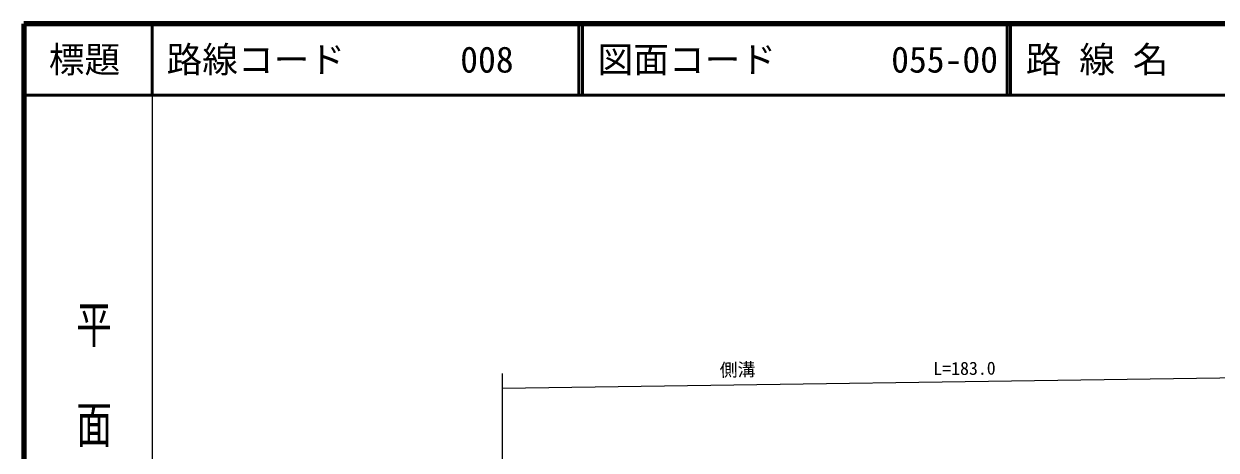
# Model space of a CAD drawing. Units: millimetres at full size, sheet at 1:1000; details may follow other scales. Extents: x -21873655 to 680000, y -224376979 to 380000.
# Drawn here: x 40000 to 207049, y 320278 to 380000 of the extents above; entities that cross this region are included whole.
import ezdxf
from ezdxf.enums import TextEntityAlignment as Align

# ---------------------------------------------------------------- set-up
doc = ezdxf.new("R2010")
doc.units = ezdxf.units.MM
doc.header["$LTSCALE"] = 1000
for name, color, linetype, lineweight in [('M-STR-HTXT', 7, 'Continuous', 13), ('M-TTL', 2, 'Continuous', 140), ('M-TTL-BAND', 7, 'Continuous', 25), ('M-TTL-LINE', 7, 'Continuous', 50)]:
    doc.layers.add(name, color=color, linetype=linetype, lineweight=lineweight)
doc.layers.add('M-TTL-TXT', color=7, linetype='Continuous')
doc.styles.add('@ＭＳ ゴシック', font='')
doc.styles.add('ＭＳ ゴシック', font='')
doc.styles.get('@ＭＳ ゴシック').set_extended_font_data('@MS Gothic')
doc.styles.get('ＭＳ ゴシック').set_extended_font_data('MS Gothic')

msp = doc.modelspace()

# ---------------------------------------------------------------- linework, layer by layer
at = {"layer": 'M-STR-HTXT'}
for p, q in [((107040, 328941), (284620, 331502)), ((107040, 304389), (107040, 331034))]:
    msp.add_line(p, q, dxfattribs=at)
at = {"layer": 'M-TTL'}
for p, q in [((40000, 380000), (40000, 20000)), ((680000, 380000), (40000, 380000))]:
    msp.add_line(p, q, dxfattribs=at)
at = {"layer": 'M-TTL-BAND'}
msp.add_line((58000, 370000), (58000, 20000), dxfattribs=at)
at = {"layer": 'M-TTL-LINE'}
for p, q in [((58000, 380000), (58000, 370000)), ((117750, 380000), (117750, 370000)), ((118250, 380000), (118250, 370000)), ((177750, 380000), (177750, 370000)), ((178250, 380000), (178250, 370000)), ((40000, 370000), (680000, 370000))]:
    msp.add_line(p, q, dxfattribs=at)

# ---------------------------------------------------------------- texts
at = {"layer": 'M-STR-HTXT', "style": 'ＭＳ ゴシック'}
for s, rotation, p in [('側溝', 1.116, (137525, 330037)), ('L=183.0', 0.492, (167439, 330232))]:
    msp.add_text(s, height=1833, rotation=rotation, dxfattribs=at).set_placement(p, align=Align.BOTTOM_LEFT)
at = {"layer": 'M-TTL-BAND', "style": '@ＭＳ ゴシック', "width": 1.4}
msp.add_text('平  面  図', height=3666, rotation=270, dxfattribs=at).set_placement((49777, 306475), align=Align.MIDDLE_RIGHT)
at = {"layer": 'M-TTL-TXT', "style": 'ＭＳ ゴシック'}
msp.add_text('標題', height=3666, dxfattribs=at).set_placement((48500, 375000), align=Align.MIDDLE_CENTER)
for s, p in [('路線コード', (60000, 375000)), ('008', (101142, 375000)), ('図面コード', (120380, 375000)), ('055-00', (161521, 375000)), ('路 線 名', (180380, 375000))]:
    msp.add_text(s, height=3666, dxfattribs=at).set_placement(p, align=Align.MIDDLE_LEFT)

doc.saveas('drawing.dxf')
